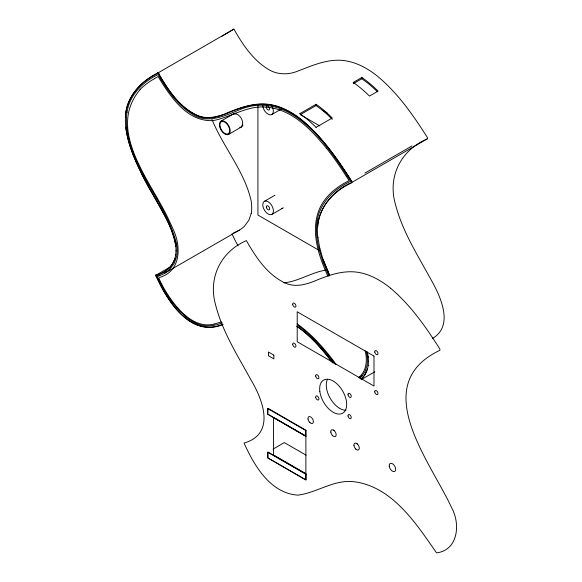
<?xml version="1.0" encoding="UTF-8"?>
<svg xmlns="http://www.w3.org/2000/svg" width="582" height="582" viewBox="0 0 582 582"><rect width="100%" height="100%" fill="white"/><g stroke="black" fill="none" stroke-linecap="round" stroke-linejoin="round"><path stroke-width="0.87" d="M368.202 365.583L368.486 361.277M175.706 254.901L176.033 250.544M125.436 116.924C126.192 97.078 140.982 81.204 158.224 73.099C167.747 89.744 179.096 107.183 197.065 115.542C207.076 120.139 218.265 117.047 227.882 112.981C242.032 107.001 257.542 101.857 273.009 105.415A83.364 48.131 60 0 1 302.436 120.729C322.443 137.541 337.495 159.213 351.448 181.082A1.528 0.88 60 0 1 351.455 182.937C333.915 191.034 318.623 206.908 317.685 227.067M127.051 112.348C129.393 95.106 143.005 81.698 158.173 74.525A106.455 61.466 60 0 0 161.672 80.52C169.646 93.316 178.987 105.975 192.045 113.963C206.617 124.119 224.092 116.233 238.504 110.173C289.712 87.882 327.746 145.515 350.728 181.293C334.555 188.597 319.845 202.551 317.212 220.796M251.213 213.318L248.943 220.134L244.353 226.347A78.803 45.498 60 0 1 239.391 230.094M368.202 365.278C367.577 370.625 365.154 375.768 361.131 379.399M175.706 254.596C174.826 262.788 169.216 269.924 161.825 273.344A97.019 56.018 60 0 1 155.903 275.541M367.46 368.835L364.841 374.713L361.131 379.093M174.913 258.204C172.992 264.788 167.965 270.135 161.825 273.038A97.019 56.018 60 0 1 155.903 275.235C166.656 300.632 190.292 338.084 222.964 324.53M140.146 89.533C105.08 130.921 152.535 182.944 169.508 221.429A81.684 47.164 60 0 1 172.752 228.464C180.602 244.033 181.839 268.52 162.64 276.334C160.988 277.308 157.54 277.272 159.526 279.666C160.879 282.619 162.385 285.493 163.979 288.316C168.882 296.893 174.615 305.07 181.649 312.039C188.924 319.271 198.673 325.593 209.367 324.807A85.969 49.637 60 0 0 214.111 324.072M358.665 377.529C366.653 371.265 367.584 359.967 365.125 350.771M432.506 338.469C454.549 325.425 440.123 295.765 430.862 279.353C417.65 255.163 402.431 231.498 395.498 204.529C387.35 176.892 400.714 150.141 427.137 138.938A1.528 0.88 60 0 0 427.13 137.083C413.184 115.214 398.124 93.542 378.118 76.722A83.364 48.131 60 0 0 348.691 61.416C330.831 57.167 313.611 65.009 297.315 71.31C288.068 74.976 277.359 74.787 268.731 69.585C253.09 60.288 242.694 44.61 233.913 29.1L158.224 72.794C140.982 80.905 126.192 96.772 125.436 116.618C124.737 135.882 132.121 154.186 140.357 171.217C151.596 196.418 170.999 218.599 175.822 246.317M221.829 36.324L233.913 29.1M427.137 138.938L351.455 182.632C330.023 191.711 314.178 213.827 317.918 237.645M220.971 121.143L233.942 113.657M228.617 134.384L241.588 126.898M271.641 114.625L281.681 108.827M353.238 82.477L361.888 77.486A94.757 54.708 60 0 1 378.096 91.119L369.461 96.081A94.757 54.708 60 0 0 353.245 82.433M299.839 113.665L316.099 104.28A91.17 52.635 60 0 1 327.062 113.01L332.278 117.993L316.055 127.356M353.238 83.728L361.888 78.737L361.888 77.486M300.654 114.45L316.099 105.531L316.099 104.28M264.497 201.27L274.537 195.472M155.903 275.235L169.951 267.131M159.65 275.046L157.293 276.406L157.591 277.163A41.693 24.073 60 0 0 159.126 280.597L160.356 283.121A74.969 43.286 60 0 0 172.126 302.109L179.401 310.788L186.596 317.408A45.658 26.365 60 0 0 198.025 324.079C205.853 327.295 214.598 325.898 222.259 322.901M157.293 276.406A98.285 56.745 60 0 0 162.793 274.268L239.398 230.108L237.398 231.192A98.285 56.745 60 0 1 233.6 232.785M271.721 214.489A7.537 4.35 60 0 0 269.699 202.922A7.537 4.35 60 0 0 262.911 206.224A7.537 4.35 60 0 0 271.721 214.489L282.532 208.247M364.863 173.13L411.976 145.929M358.723 377.696L362.651 375.426M361.502 379.464L374.772 371.803M272.973 449.137L284.314 442.589L306.11 455.175M154.688 78.439L158.137 76.562C169.915 95.928 186.022 120.852 211.492 120.663A88.995 51.383 60 0 0 215.966 120.016C232.363 116.022 247.495 105.917 264.941 107.023C291.102 108.478 310.795 129.117 326.357 148.148M222.964 324.225C191.034 337.698 168.103 301.738 156.674 277.287M221.305 321.948L214.118 324.087M326.829 269.961C311.865 271.99 298.952 281.368 283.907 282.859M327.069 113.003L322.486 110.362A99.049 57.189 60 0 1 332.271 119.332M300.232 114.625L319.824 125.93M319.824 250.784L257.928 215.049L257.928 104.673M373.979 356.089L297.213 311.77L297.22 341.736L373.986 386.055L373.986 356.089M296.922 326.182C311.232 336.003 322.581 349.476 333.079 363.146M296.922 326.487C310.715 335.967 321.824 348.836 331.958 362.033M361.888 78.737L367.773 83.117A97.936 56.541 60 0 1 377.463 91.789M316.099 105.531L322.195 110.122M297.155 323.905C312.621 334.868 325.054 349.455 336.294 364.579M298.086 325.52C312.621 336.076 324.421 349.906 335.123 364.208M357.392 444.022L357.341 443.979A3.856 2.226 60 0 0 356.62 443.448M334.228 430.651L334.177 430.6A3.856 2.226 60 0 0 333.457 430.076M390.58 288.228C410.586 305.041 425.646 326.713 439.599 348.589A1.528 0.88 60 0 1 439.606 350.444C367.526 385.117 430.6 461.664 451.887 508.232C460.508 524.215 458.172 550.085 436.58 552.9C415.723 523.072 391.402 484.959 351.477 481.474C332.409 480.434 316.353 492.823 297.969 495.129C270.441 493.434 254.254 465.716 244.054 443.048A97.019 56.018 60 0 0 249.969 440.85C274.762 429.043 261.289 397.004 250.944 379.879C237.856 355.878 222.782 332.417 215.813 305.703C207.709 278.538 220.331 251.882 246.375 240.606C255.898 257.251 267.247 274.682 285.209 283.041C295.227 287.639 306.416 284.547 316.033 280.48C330.183 274.508 345.686 269.364 361.16 272.914A83.364 48.131 60 0 1 390.58 288.228M355.849 449.115L355.449 448.7M332.686 435.743L332.286 435.329M309.9 422.583L309.493 422.176M346.29 176.222L349.113 180.682C335.654 187.215 323.134 197.647 318.201 212.219C311.05 233.644 318.936 256.364 327.797 276.014M158.224 72.794C167.747 89.439 179.096 106.877 197.065 115.236C207.076 119.834 218.265 116.742 227.882 112.675C242.032 106.695 257.542 101.559 273.009 105.109A83.364 48.131 60 0 1 302.436 120.423C322.443 137.236 337.495 158.908 351.448 180.784A1.528 0.88 60 0 1 351.455 182.632M329.608 275.191L323.068 259.296M329.608 275.497L323.068 259.601L319.809 248.223M329.019 276.232L323.112 262.126L319.125 249.416A67.643 39.052 60 0 1 317.146 220.745M211.957 119.405C223.357 147.304 244.433 171.108 251.155 200.848A38.768 22.385 60 0 1 251.213 213.318M232.043 233.702L232.196 234.095A41.693 24.073 60 0 0 233.731 237.529L234.953 240.046A74.969 43.286 60 0 0 238.089 245.844M366.369 351.623L366.842 354.06A35.4 20.435 60 0 1 366.835 366.238L364.994 371.614L361.728 376.394A68.894 39.772 60 0 1 359.778 378.285M125.741 127.109C129.502 154.543 144.263 178.638 157.446 202.441C165.514 217.61 175.866 233.047 176.033 250.849M176.55 243.916C167.26 206.457 138.116 177.175 129.029 139.44A64.231 37.088 60 0 1 126.978 112.29M317.918 237.34L319.809 248.529M367.409 351.87L368.239 357.122M368.239 356.817L368.486 361.582M164.786 273.169A78.803 45.498 60 0 0 169.755 269.43L174.338 263.202L176.615 256.393A38.768 22.385 60 0 0 176.557 243.923M299.846 113.621A95.179 54.955 60 0 1 316.048 127.393M326.4 148.09A197.611 114.094 60 0 1 346.232 176.266M140.08 89.446A190.394 109.925 60 0 1 154.747 78.548M155.736 276.268A1.528 0.88 60 0 1 156.078 274.82M157.446 72.597A1.528 0.88 60 0 1 159.01 73.601M242.956 125.028A7.646 4.416 60 0 1 239.653 127.218M233.215 114.276A7.646 4.416 60 0 1 235.877 113.337M234.561 114.159A6.919 3.994 60 0 1 240.97 117.855A6.919 3.994 60 0 1 241.879 125.705M283.238 207.745A7.537 4.35 60 0 1 281.666 208.502M274.609 195.53A7.537 4.35 60 0 1 274.937 195.246M271.947 106.106A7.537 4.35 60 0 1 270.041 114.872A7.537 4.35 60 0 1 262.7 105.109M345.992 410.266A19.111 11.036 60 0 1 330.722 399.157A19.111 11.036 60 0 1 327.215 379.82M273.846 355.129L268.44 352.008L268.44 355.755L273.853 358.883L273.853 355.136M306.045 430.287L267.982 408.309L267.982 414.188L306.045 436.158L306.045 430.287M305.615 430.44L267.465 408.411L267.465 414.137L305.615 436.165L305.615 430.44M305.885 436.202L273.445 417.476L273.445 454.928L305.885 473.653L305.885 436.202M306.045 474.039L267.982 452.061L267.982 457.939L306.045 479.917L306.045 474.039M305.834 474.214L267.684 452.192L267.684 457.91L305.834 479.939L305.834 474.214M219.487 125.879A7.646 4.416 60 0 0 228.333 134.529A7.646 4.416 60 0 0 226.558 122.889A7.646 4.416 60 0 0 219.487 125.879M219.989 126.061A6.919 3.994 60 0 0 227.999 133.882A6.919 3.994 60 0 0 226.391 123.355A6.919 3.994 60 0 0 219.989 126.061M266.389 207.214A2.292 1.324 60 0 0 269.015 209.891A2.292 1.324 60 0 0 268.571 206.428A2.292 1.324 60 0 0 266.389 207.214M266.309 107.35A2.292 1.324 60 0 0 268.935 110.027A2.292 1.324 60 0 0 268.491 106.564A2.292 1.324 60 0 0 266.309 107.35M319.824 391.395A19.111 11.036 60 0 0 341.685 413.671A19.111 11.036 60 0 0 337.997 384.848A19.111 11.036 60 0 0 319.824 391.395M308.002 418.989A3.819 2.204 60 0 0 312.374 423.449A3.819 2.204 60 0 0 311.639 417.68A3.819 2.204 60 0 0 308.002 418.989M330.794 432.15A3.819 2.204 60 0 0 335.167 436.602A3.819 2.204 60 0 0 334.424 430.84A3.819 2.204 60 0 0 330.794 432.15M353.951 445.521A3.819 2.204 60 0 0 358.33 449.981A3.819 2.204 60 0 0 357.588 444.212A3.819 2.204 60 0 0 353.951 445.521M389.234 466.211A4.591 2.648 60 0 0 394.48 471.558A4.591 2.648 60 0 0 393.599 464.64A4.591 2.648 60 0 0 389.234 466.211M292.717 304.459A2.292 1.324 60 0 0 295.336 307.129A2.292 1.324 60 0 0 294.899 303.673A2.292 1.324 60 0 0 292.717 304.459M292.717 344.522A2.292 1.324 60 0 0 295.336 347.192A2.292 1.324 60 0 0 294.899 343.736A2.292 1.324 60 0 0 292.717 344.522M374.772 391.919A2.292 1.324 60 0 0 377.398 394.589A2.292 1.324 60 0 0 376.954 391.133A2.292 1.324 60 0 0 374.772 391.919M374.772 352.023A2.292 1.324 60 0 0 377.398 354.7A2.292 1.324 60 0 0 376.954 351.237A2.292 1.324 60 0 0 374.772 352.023M315.713 376.103A2.292 1.324 60 0 0 318.339 378.773A2.292 1.324 60 0 0 317.896 375.317A2.292 1.324 60 0 0 315.713 376.103M315.706 397.317A2.292 1.324 60 0 0 318.332 399.987A2.292 1.324 60 0 0 317.888 396.531A2.292 1.324 60 0 0 315.706 397.317M348.021 415.977A2.292 1.324 60 0 0 350.648 418.647A2.292 1.324 60 0 0 350.204 415.192A2.292 1.324 60 0 0 348.021 415.977M348.021 394.72A2.292 1.324 60 0 0 350.64 397.397A2.292 1.324 60 0 0 350.197 393.934A2.292 1.324 60 0 0 348.021 394.72"/></g></svg>
